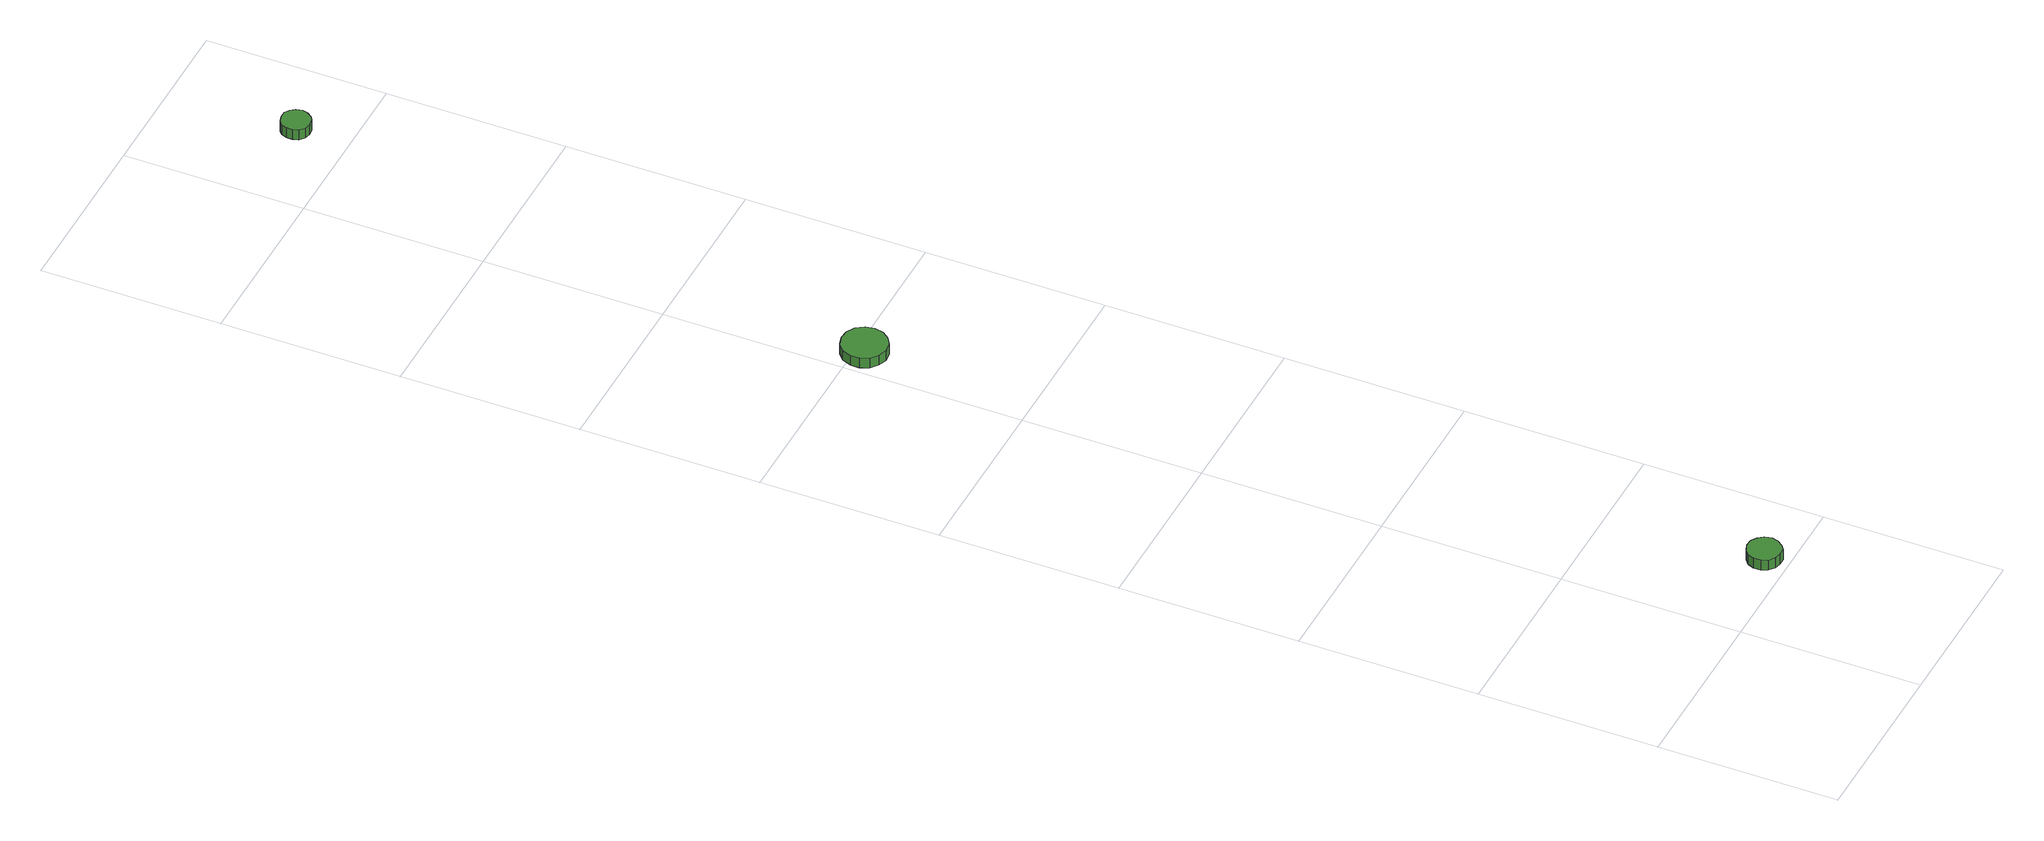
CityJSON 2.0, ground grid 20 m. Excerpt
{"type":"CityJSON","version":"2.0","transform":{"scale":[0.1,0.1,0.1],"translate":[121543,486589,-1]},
"CityObjects":{
"tree1":{"type":"SolitaryVegetationObject","attributes":{"function":"something"},"geometry":[{"type":"MultiSurface","lod":"1","boundaries":[[[0,1,2,3,4,5,6,7,8,9,10,11,12,13,14]],[[15,16,17,18,19,20,21,22,23,24,25,26,27,28,29]],[[0,29,28,1]],[[1,28,27,2]],[[2,27,26,3]],[[3,26,25,4]],[[4,25,24,5]],[[5,24,23,6]],[[6,23,22,7]],[[7,22,21,8]],[[8,21,20,9]],[[9,20,19,10]],[[10,19,18,11]],[[11,18,17,12]],[[12,17,16,13]],[[13,16,15,14]],[[14,15,29,0]]]}]},
"tree2":{"type":"SolitaryVegetationObject","attributes":{"function":"something"},"geometry":[{"type":"MultiSurface","lod":"1","boundaries":[[[30,31,32,33,34,35,36,37,38,39,40,41,42,43,44]],[[45,46,47,48,49,50,51,52,53,54,55,56,57,58,59]],[[30,59,58,31]],[[31,58,57,32]],[[32,57,56,33]],[[33,56,55,34]],[[34,55,54,35]],[[35,54,53,36]],[[36,53,52,37]],[[37,52,51,38]],[[38,51,50,39]],[[39,50,49,40]],[[40,49,48,41]],[[41,48,47,42]],[[42,47,46,43]],[[43,46,45,44]],[[44,45,59,30]]]}]},
"tree3":{"type":"SolitaryVegetationObject","attributes":{"function":"something"},"geometry":[{"type":"MultiSurface","lod":"1","boundaries":[[[60,61,62,63,64,65,66,67,68,69,70,71,72,73,74]],[[75,76,77,78,79,80,81,82,83,84,85,86,87,88,89]],[[60,89,88,61]],[[61,88,87,62]],[[62,87,86,63]],[[63,86,85,64]],[[64,85,84,65]],[[65,84,83,66]],[[66,83,82,67]],[[67,82,81,68]],[[68,81,80,69]],[[69,80,79,70]],[[70,79,78,71]],[[71,78,77,72]],[[72,77,76,73]],[[73,76,75,74]],[[74,75,89,60]]]}]}
},
"vertices":[
[135,27,21],[133,35,21],[128,41,21],[122,45,21],[114,46,21],[107,43,21],[101,38,21],[98,31,21],[98,23,21],[101,16,21],[107,11,21],[114,9,21],[122,9,21],[128,13,21],[133,20,21],[133,20,8],[128,13,8],[122,9,8],[114,9,8],[107,11,8],[101,16,8],[98,23,8],[98,31,8],[101,38,8],[107,43,8],[114,46,8],[122,45,8],[128,41,8],[133,35,8],[135,27,8],
[55,989,22],[53,999,22],[47,1008,22],[38,1013,22],[28,1014,22],[18,1011,22],[10,1004,22],[6,994,22],[6,984,22],[10,974,22],[18,968,22],[28,964,22],[38,965,22],[47,971,22],[53,979,22],[53,979,9],[47,971,9],[38,965,9],[28,964,9],[18,968,9],[10,974,9],[6,984,9],[6,994,9],[10,1004,9],[18,1011,9],[28,1014,9],[38,1013,9],[47,1008,9],[53,999,9],[55,989,9],
[123,1657,25],[121,1664,25],[117,1669,25],[112,1673,25],[105,1673,25],[98,1671,25],[93,1667,25],[91,1661,25],[91,1654,25],[93,1648,25],[98,1643,25],[105,1641,25],[112,1642,25],[117,1645,25],[121,1651,25],[121,1651,12],[117,1645,12],[112,1642,12],[105,1641,12],[98,1643,12],[93,1648,12],[91,1654,12],[91,1661,12],[93,1667,12],[98,1671,12],[105,1673,12],[112,1673,12],[117,1669,12],[121,1664,12],[123,1657,12]
]}
